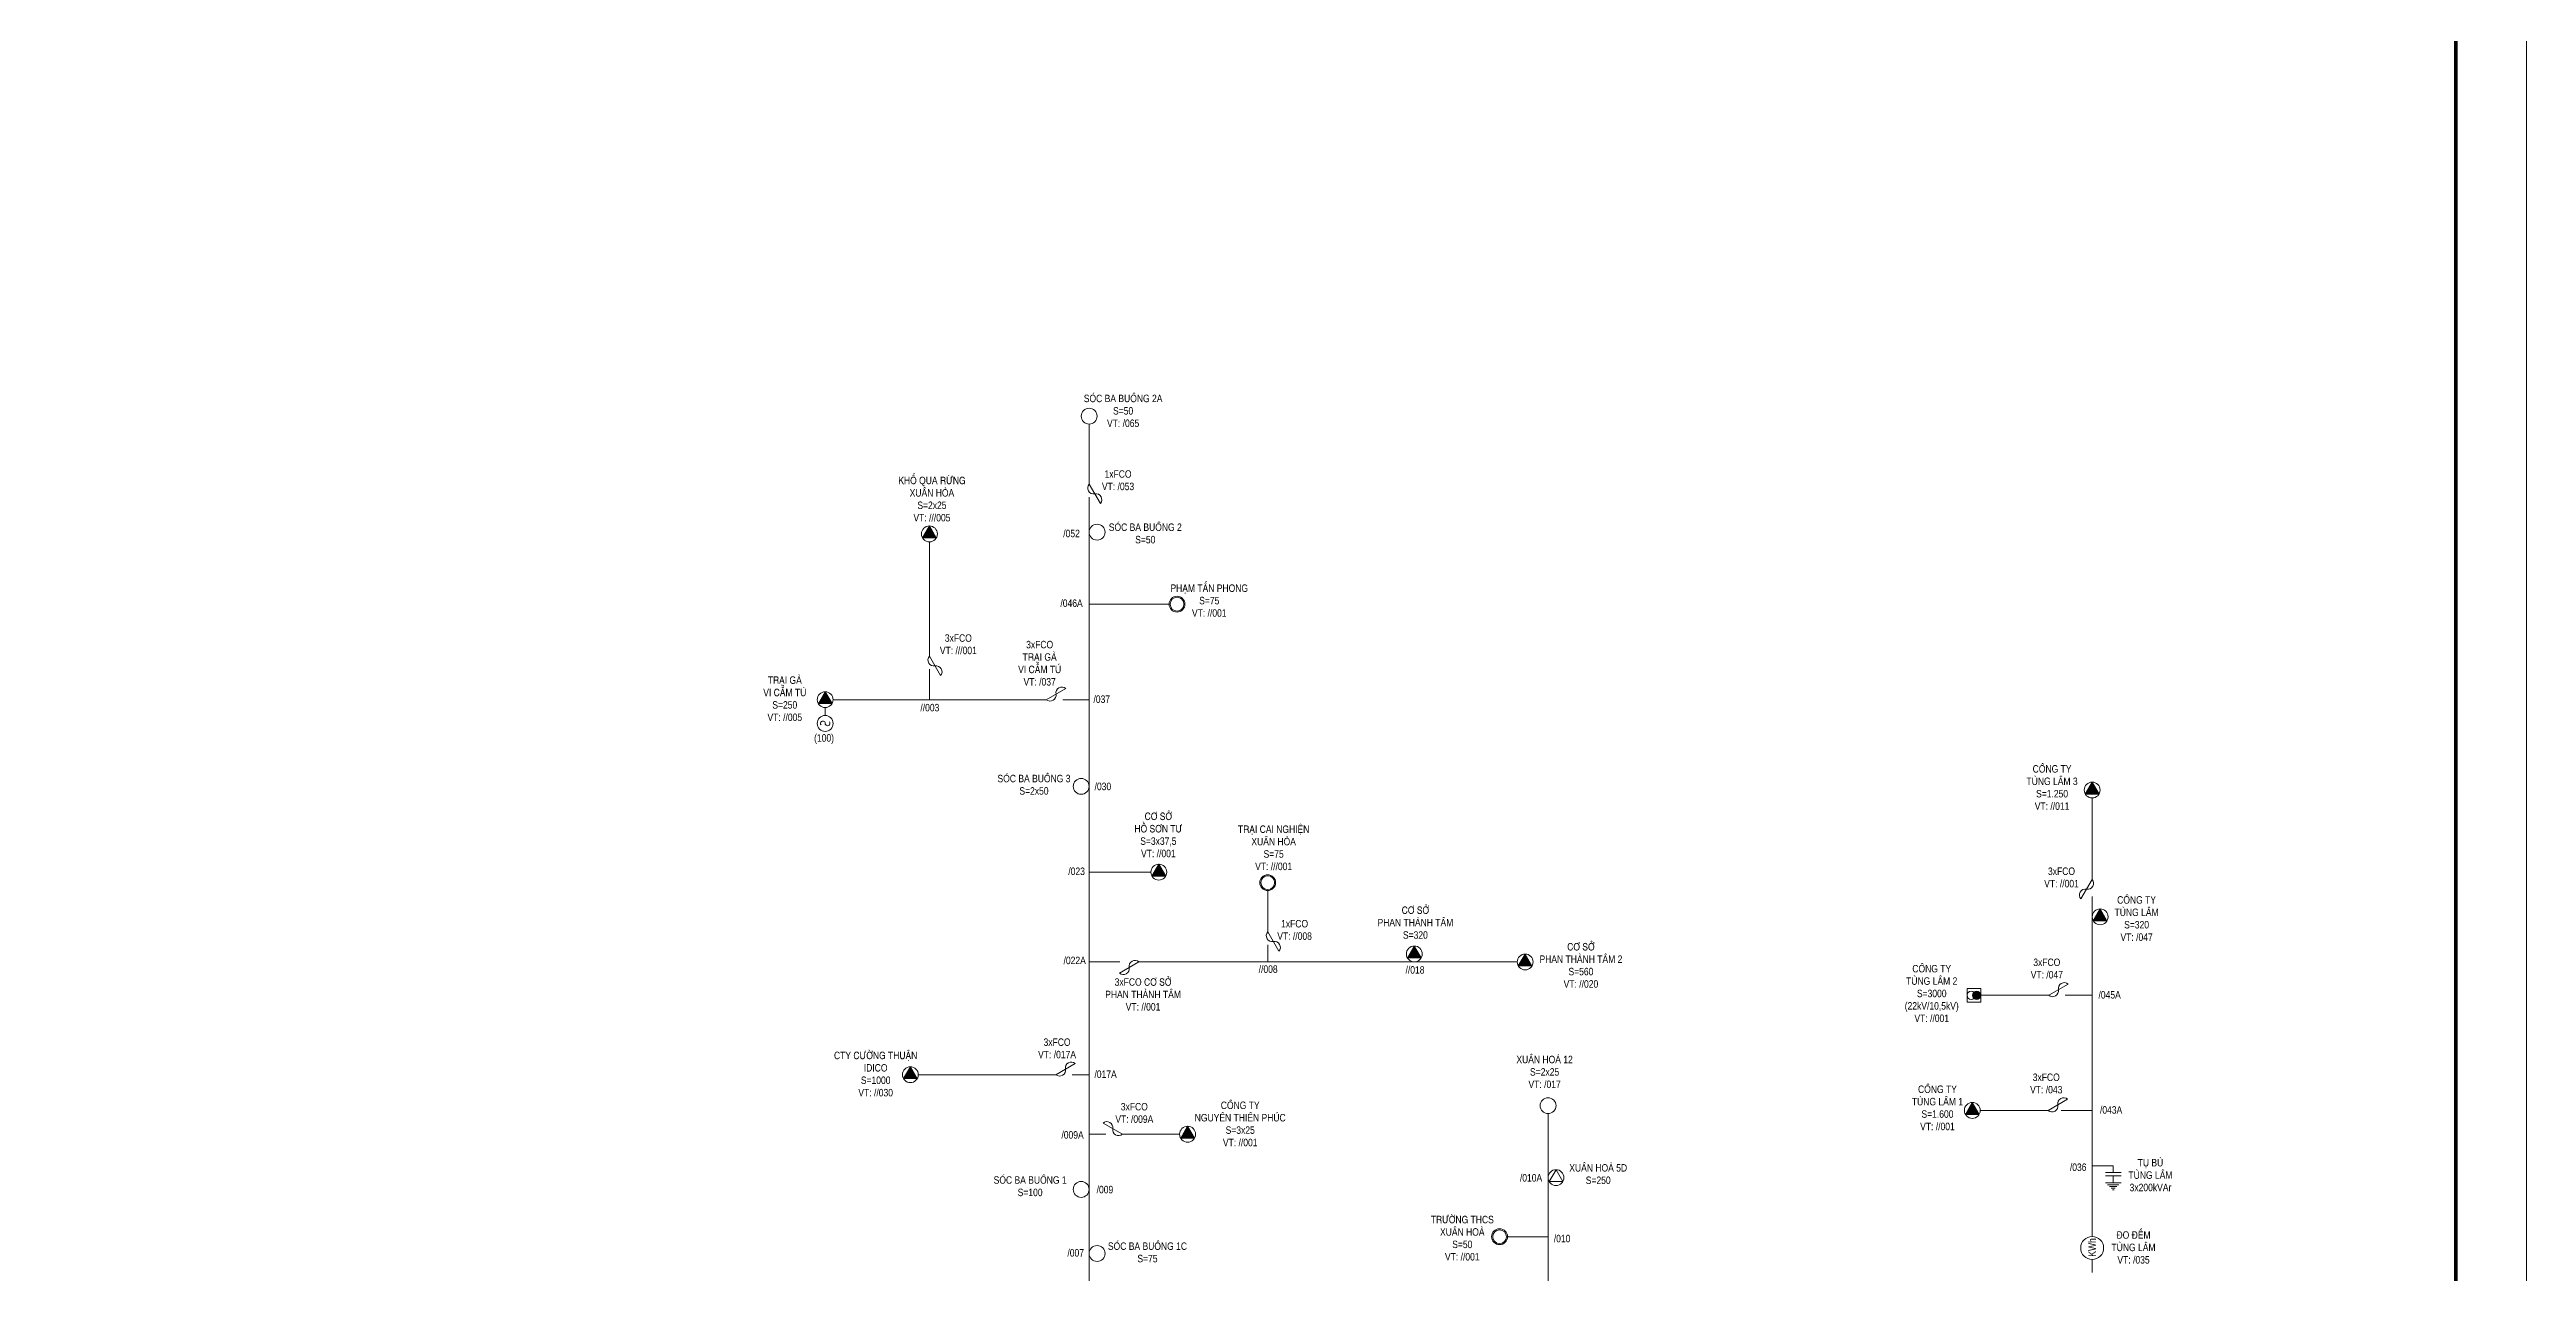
# Model space of a CAD drawing. Header units: inches. Extents: x 3694 to 9715, y -885 to 919.
# Drawn here: x 9014 to 9715, y -362 to -15 of the extents above; entities that cross this region are included whole.
import ezdxf

# ---------------------------------------------------------------- set-up
doc = ezdxf.new("R2010")
doc.units = ezdxf.units.IN
doc.header["$LTSCALE"] = 0.2
doc.header["$MEASUREMENT"] = 0
doc.layers.get('0').update_dxf_attribs({"lineweight": 5})
for name, color, linetype, lineweight in [('Khung', 7, 'Continuous', 13), ('TBA', 5, 'Continuous', 9), ('Text', 7, 'Continuous', 9), ('Thiet bi', 3, 'Continuous', 9), ('Tuyen 476', 4, 'Continuous', 13)]:
    doc.layers.add(name, color=color, linetype=linetype, lineweight=lineweight)
doc.styles.add('V-H-C', font='VHELVCN_0.TTF')

# ---------------------------------------------------------------- blocks, each defined once
blk = doc.blocks.new('TBA 1P')
at = {"color": 0}
blk.add_circle((0, 0.8), 0.8, dxfattribs=at)
blk = doc.blocks.new('FCO')
at = {"color": 0}
blk.add_lwpolyline([(0, 0, 0.707499), (0.8, 0.8, -0.707499), (1.6, 1.6, -5.301682)], format="xyb", dxfattribs=at)
blk.add_lwpolyline([(0, 0), (1.6, 1.6)], dxfattribs=at)
blk = doc.blocks.new('TBA 3P')
at = {"color": 0}
blk.add_lwpolyline([(0, 1.6, 0, 1.39, 0), (0, 0.4, 0, 0, 0)], format="xyseb", dxfattribs=at)
blk.add_lwpolyline([(-0.69, 0.4), (0.69, 0.4), (0, 1.6)], close=True, dxfattribs=at)
blk.add_circle((0, 0.8), 0.8, dxfattribs=at)
blk = doc.blocks.new('GIAO NHAN DIEN NANG')
at = {"layer": 'Thiet bi'}
for p, q in [((579.29, -85.47), (582.99, -85.47)), ((589.48, -85.47), (593.18, -85.47))]:
    blk.add_line(p, q, dxfattribs=at)
blk.add_circle((586.24, -85.47), 3.25, dxfattribs=at)
at = {"layer": 'Text', "insert": (586.39, -85.46), "char_height": 2.107, "width": 22.4302, "attachment_point": 5, "style": 'V-H-C'}
blk.add_mtext('KWh', dxfattribs=at)

msp = doc.modelspace()

# ---------------------------------------------------------------- hatches: boundary and pattern name
at = {"layer": 'TBA'}
for points in [[(9558.89, -284.11, 0.213406), (9559.28, -283.24, 0.213406), (9558.89, -282.37, 0.213406), (9558.5, -283.24, 0.213406)], [(9558.89, -282.37, -0.213406), (9559.28, -283.24, -0.213406), (9558.89, -284.11, 0.648254), (9560.83, -283.24, 0.648254)]]:
    msp.add_hatch(color=4, dxfattribs=at).paths.add_polyline_path(points)

# ---------------------------------------------------------------- linework, layer by layer
at = {"layer": 'Khung'}
msp.add_lwpolyline([(6760.27, 918.53), (9715.27, 918.53), (9715.27, -836.47), (6760.27, -836.47)], close=True, dxfattribs=at)
at = {"layer": 'Khung', "const_width": 1}
msp.add_lwpolyline([(6780.27, 898.53), (9695.27, 898.53), (9695.27, -816.47), (6780.27, -816.47)], close=True, dxfattribs=at)
at = {"layer": 'TBA', "color": 4}
msp.add_line((9233.77, -204.02), (9233.77, -201.79), dxfattribs=at)
for points in [[(9560.83, -285.19), (9556.94, -285.19), (9556.94, -281.3), (9560.83, -281.3)], [(9440.61, -332.62), (9438.66, -335.99), (9442.56, -335.99)]]:
    msp.add_lwpolyline(points, close=True, dxfattribs=at)
for centre, radius in [((9333.35, -172.5), 2.25), ((9333.35, -172.5), 1.95), ((9359.01, -251.35), 2.25), ((9359.01, -251.35), 1.95), ((9558.11, -283.24), 1.17), ((9559.67, -283.24), 1.17), ((9424.64, -351.59), 2.25), ((9424.64, -351.59), 1.95)]:
    msp.add_circle(centre, radius, dxfattribs=at)
for centre, start, end in [((9233.11, -206.26), 0, 218.66212), ((9234.44, -206.26), 180, 38.66212)]:
    msp.add_arc(centre, 0.669, start, end, dxfattribs=at)
at = {"layer": 'Thiet bi', "color": 4}
for points in [[(9596.12, -333.37), (9600.52, -333.37), (9600.52, -333.37)], [(9596.12, -334.37), (9600.52, -334.37), (9600.52, -334.37)], [(9596.12, -336.38), (9600.52, -336.38), (9600.52, -336.38)], [(9598.32, -333.37), (9598.32, -331.56), (9598.32, -331.56)], [(9598.32, -334.37), (9598.32, -336.38), (9598.36, -336.38), (9598.36, -336.36)], [(9596.7, -336.86), (9599.93, -336.86), (9599.93, -336.86)], [(9597.27, -337.34), (9599.36, -337.34), (9599.36, -337.34)], [(9597.73, -337.82), (9598.9, -337.82), (9598.9, -337.82)], [(9598.07, -338.29), (9598.56, -338.29), (9598.56, -338.29)]]:
    msp.add_lwpolyline(points, dxfattribs=at)
at = {"layer": 'Thiet bi', "color": 4, "const_width": 0.146}
msp.add_lwpolyline([(9598.32, -331.49, 1), (9598.32, -331.64, 1), (9598.32, -331.49, 2.414214)], format="xyb", dxfattribs=at)
at = {"layer": 'Tuyen 476'}
for p, q in [((9308.47, -403), (9308.47, -142.16)), ((9592.36, -347.84), (9592.36, -255.23)), ((9598.32, -331.56), (9592.36, -331.56))]:
    msp.add_line(p, q, dxfattribs=at)
for points in [[(9308.47, -138.51), (9308.47, -121.53)], [(9263.26, -187.23), (9263.26, -154.86)], [(9308.47, -172.5), (9331.1, -172.5)], [(9263.26, -199.54), (9263.26, -190.88)], [(9296.34, -199.54), (9236.02, -199.54)], [(9308.47, -199.54), (9301, -199.54)], [(9592.36, -250.45), (9592.36, -227.38)], [(9308.47, -248.39), (9325.96, -248.39)], [(9359.01, -265.27), (9359.01, -253.6)], [(9359.01, -273.8), (9359.01, -268.92)], [(9308.47, -273.8), (9317.15, -273.8)], [(9322.56, -273.8), (9429.63, -273.8)], [(9580.05, -283.24), (9560.83, -283.24)], [(9592.36, -283.24), (9584.72, -283.24)], [(9299.03, -305.72), (9260.12, -305.72)], [(9308.47, -305.72), (9303.7, -305.72)], [(9438.36, -403.15), (9438.36, -316.74)], [(9579.9, -315.84), (9560.68, -315.84)], [(9592.21, -315.84), (9583.55, -315.84)], [(9308.47, -322.58), (9313.24, -322.58)], [(9317.9, -322.58), (9334.1, -322.58)], [(9438.36, -351.59), (9426.89, -351.59)]]:
    msp.add_lwpolyline(points, dxfattribs=at)
at = {"layer": 'Tuyen 476', "const_width": 0.242}
msp.add_lwpolyline([(9427.01, -351.59, 1), (9426.76, -351.59, 1), (9427.01, -351.59, 2.414214)], format="xyb", dxfattribs=at)

# ---------------------------------------------------------------- block references
at = {"layer": 'TBA', "color": 4, "xscale": 2.809729812779551, "yscale": 2.809729812779551, "zscale": 2.809729812779032}
for name, p, rotation in [('TBA 1P', (9308.47, -117.03), 180), ('TBA 1P', (9310.72, -149.86), 180), ('TBA 1P', (9233.77, -204.02), 180), ('TBA 1P', (9306.22, -221.84), 180), ('TBA 3P', (9400.5, -273.78), 359.9999999998516), ('TBA 1P', (9438.36, -312.24), 180), ('TBA 1P', (9306.22, -335.95), 180), ('TBA 1P', (9438.36, -334.87), 270), ('TBA 1P', (9310.72, -354.1), 180)]:
    msp.add_blockref(name, p, dxfattribs=dict(at, rotation=rotation))
for p in [(9263.26, -154.86), (9233.77, -201.79), (9592.36, -227.38), (9328.2, -250.64), (9594.61, -263.28), (9431.87, -276.05), (9257.87, -307.97), (9558.43, -318.08), (9336.34, -324.83)]:
    msp.add_blockref('TBA 3P', p, dxfattribs=at)
at = {"layer": 'Thiet bi', "color": 4, "yscale": 2.809729812779551, "zscale": 2.809729812779032}
for p, xscale, rotation in [((9308.47, -138.51), 2.80972981278096, 254.9999999999602), ((9263.26, -187.23), 2.80972981278096, 254.9999999999602), ((9296.34, -199.54), 2.80972981278096, 344.9999999999602), ((9592.36, -250.45), -2.809729812777446, 105.000000000059), ((9359.01, -265.27), 2.80972981278096, 254.9999999999602), ((9322.56, -273.8), 2.809729812777446, 164.999999999941), ((9580.05, -283.24), 2.80972981278096, 344.9999999999602), ((9299.03, -305.72), 2.80972981278096, 344.9999999999602), ((9579.9, -315.84), 2.80972981278096, 344.9999999999602), ((9317.9, -322.58), -2.809729812780961, 15.00000000003975)]:
    msp.add_blockref('FCO', p, dxfattribs=dict(at, xscale=xscale, rotation=rotation))
at = {"layer": 'Thiet bi', "color": 4, "rotation": 90}
msp.add_blockref('GIAO NHAN DIEN NANG', (9506.89, -941.02), dxfattribs=at)

# ---------------------------------------------------------------- texts
at = {"layer": 'Text', "attachment_point": 5, "style": 'V-H-C'}
for s, insert, char_height, width in [('SOÙC BA BUOÂNG 2A\\PS=50\\PVT: /065', (9318.09, -117.78), 2.1073, 32.3939), ('KHOÅ QUA RÖØNG\\PXUAÂN HOØA\\PS=2x25\\PVT: ///005', (9263.98, -142.76), 2.1073, 32.3939), ('1xFCO\\PVT: /053', (9316.65, -137.42), 2.107, 32.3939), ('/052', (9303.49, -152.5), 2.107, 32.3939), ('SOÙC BA BUOÂNG 2\\PS=50', (9324.36, -152.48), 2.1073, 32.3939), ('PHAÏM TAÁN PHONG\\PS=75\\PVT: //001', (9342.47, -171.5), 2.1073, 32.3939), ('/046A', (9303.49, -172.24), 2.107, 32.3939), ('3xFCO\\PVT: ///001', (9271.45, -183.86), 2.107, 32.3939), ('3xFCO\\PTRAÏI GAØ\\PVI CAÅM TUÙ\\PVT: /037', (9294.47, -189.23), 2.1073, 32.3939), ('TRAÏI GAØ\\PVI CAÅM TUÙ\\PS=250\\PVT: //005', (9222.33, -199.28), 2.1073, 32.3939), ('//003', (9263.39, -201.81), 2.107, 32.3939), ('/037', (9312.04, -199.41), 2.107, 32.3939), ('(100)', (9233.44, -210.69, 1), 2.107, 32.3939), ('SOÙC BA BUOÂNG 3\\PS=2x50', (9292.86, -223.64), 2.1073, 32.3939), ('/030', (9312.36, -224.12), 2.107, 32.3939), ('COÂNG TY\\PTUØNG LAÂM 3\\PS=1.250\\PVT: //011', (9581.01, -224.42), 2.1073, 32.3939), ('CÔ SÔÛ\\PHOÀ SÔN TÖ\\PS=3x37,5\\PVT: //001', (9328.06, -237.84), 2.107, 32.3939), ('TRAÏI CAI NGHIEÄN\\PXUAÂN HOØA\\PS=75\\PVT: ///001', (9360.69, -241.49), 2.1073, 32.3939), ('/023', (9304.92, -248.14), 2.107, 32.3939), ('3xFCO\\PVT: //001', (9583.68, -249.88), 2.107, 19.1667), ('CÔ SÔÛ\\PPHAN THAØNH TAÂM\\PS=320', (9400.81, -262.67), 2.1073, 32.3939), ('COÂNG TY\\PTUØNG LAÂM\\PS=320\\PVT: /047', (9604.93, -261.52), 2.107, 32.3939), ('1xFCO\\PVT: //008', (9366.62, -264.74), 2.107, 32.3939), ('/022A', (9304.38, -273.38), 2.107, 32.3939), ('CÔ SÔÛ\\PPHAN THAØNH TAÂM 2\\PS=560\\PVT: //020', (9447.66, -274.78), 2.1073, 32.3939), ('3xFCO\\PVT: /047', (9579.52, -275.67), 2.107, 32.3939), ('3xFCO CÔ SÔÛ\\PPHAN THAØNH TAÂM\\PVT: //001', (9323.73, -283.01), 2.1073, 32.3939), ('//008', (9359.14, -275.85), 2.107, 32.3939), ('//018', (9400.7, -276.07), 2.107, 32.3939), ('COÂNG TY\\PTUØNG LAÂM 2\\PS=3000\\P(22kV/10,5kV)\\PVT: //001', (9546.95, -282.74), 2.1073, 32.3939), ('/045A', (9597.3, -283.12), 2.107, 32.3939), ('CTY CÖÔØNG THUAÄN\\PIDICO\\PS=1000\\PVT: //030', (9248.05, -305.55), 2.1073, 32.3939), ('3xFCO\\PVT: /017A', (9299.39, -298.28), 2.107, 32.3939), ('XUAÂN HOAØ 12\\PS=2x25\\PVT: /017', (9437.38, -304.95), 2.1073, 32.3939), ('/017A', (9313.13, -305.6), 2.107, 32.3939), ('COÂNG TY\\PTUØNG LAÂM 1\\PS=1.600\\PVT: //001', (9548.57, -315.12), 2.1073, 32.3939), ('3xFCO\\PVT: /043', (9579.36, -308.22), 2.107, 32.3939), ('3xFCO\\PVT: /009A', (9321.26, -316.55), 2.107, 32.3939), ('COÂNG TY\\PNGUYEÂN THIEÂN PHUÙC\\PS=3x25\\PVT: //001', (9351.23, -319.67), 2.1073, 32.3939), ('/043A', (9597.72, -315.71), 2.107, 32.3939), ('/009A', (9303.78, -322.79), 2.107, 32.3939), ('TUÏ BUØ \\PTUØNG LAÂM\\P3x200kVAr', (9608.86, -334.16), 2.107, 32.3939), ('SOÙC BA BUOÂNG 1\\PS=100', (9291.77, -337.31), 2.1073, 32.3939), ('/010A', (9433.54, -334.94), 2.107, 32.3939), ('XUAÂN HOAØ 5D\\PS=250', (9452.55, -333.87), 2.1073, 32.3939), ('/036', (9588.4, -331.93), 2.107, 32.3939), ('/009', (9312.94, -338.26), 2.107, 32.3939), ('TRÖÔØNG THCS\\PXUAÂN HOAØ\\PS=50\\PVT: //001', (9414.08, -352.02), 2.1073, 32.3939), ('ÑO ÑEÁM\\PTUØNG LAÂM\\PVT: /035', (9604.06, -354.64), 2.107, 32.3939), ('/007', (9304.67, -356.17), 2.107, 32.3939), ('SOÙC BA BUOÂNG 1C\\PS=75', (9324.98, -356.04), 2.1073, 32.3939), ('/010', (9442.33, -352.13), 2.107, 32.3939)]:
    msp.add_mtext(s, dxfattribs=dict(at, insert=insert, char_height=char_height, width=width))

doc.saveas('drawing.dxf')
